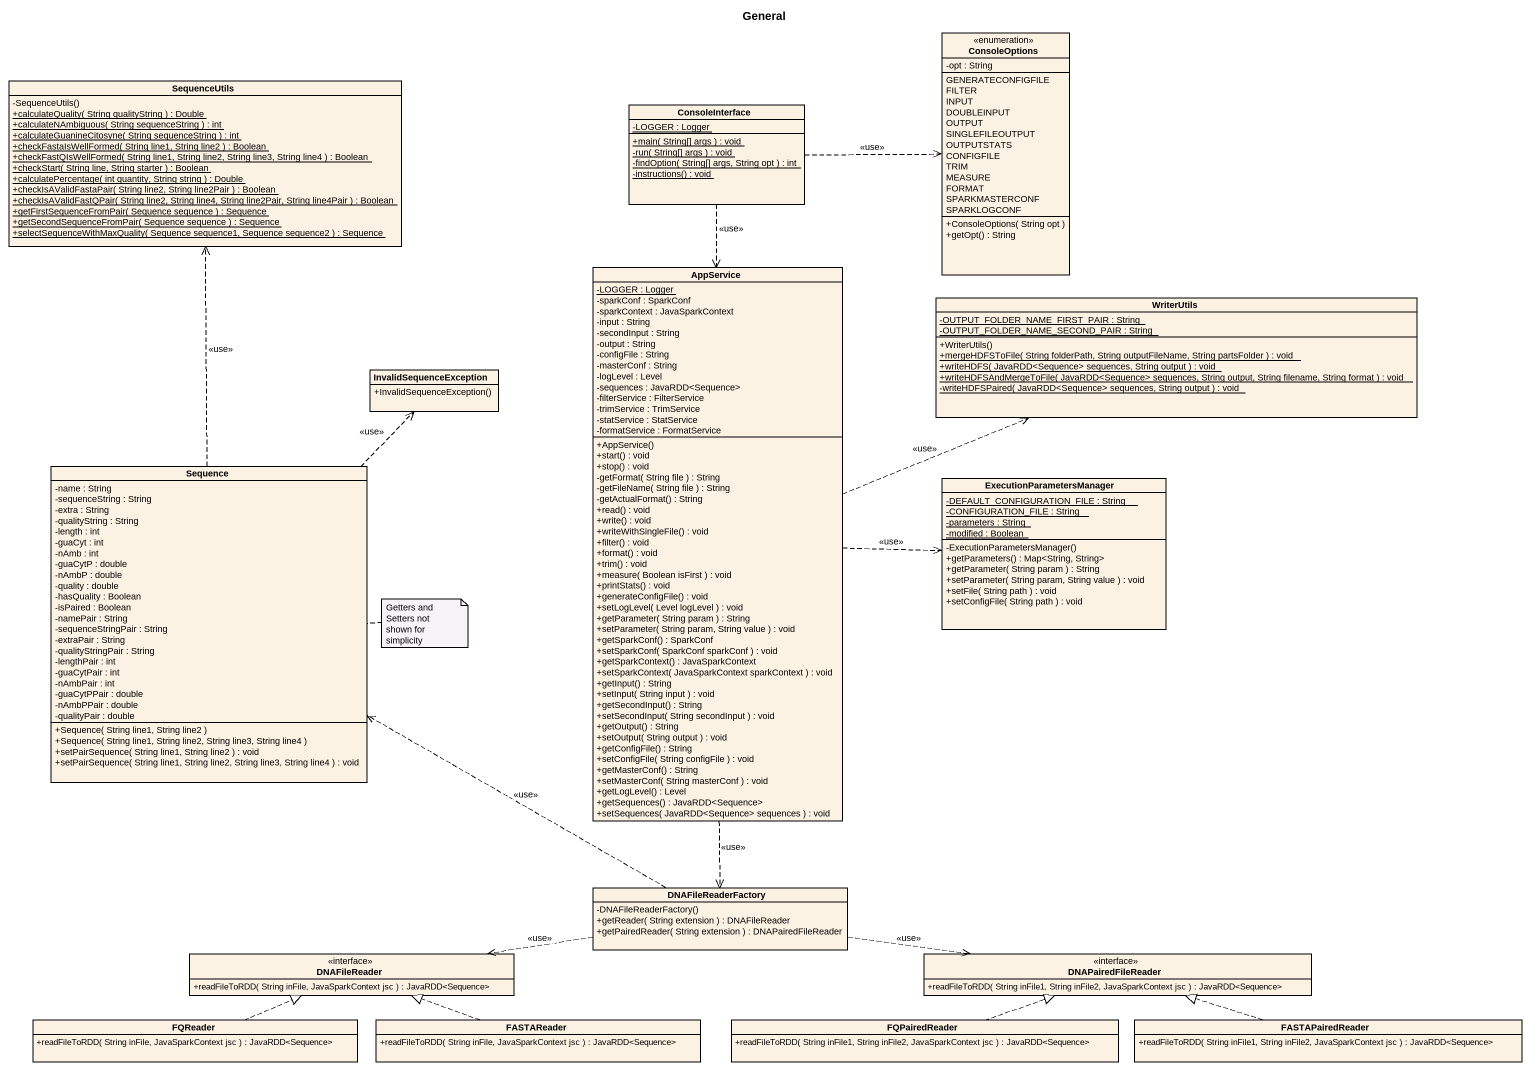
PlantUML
@startuml
title General
hide circle
hide empty members
skinparam classAttributeIconSize 0
enum ConsoleOptions {
  -opt : String
  GENERATECONFIGFILE
  FILTER
  INPUT
  DOUBLEINPUT
  OUTPUT
  SINGLEFILEOUTPUT
  OUTPUTSTATS
  CONFIGFILE
  TRIM
  MEASURE
  FORMAT
  SPARKMASTERCONF
  SPARKLOGCONF
  +ConsoleOptions( String opt )
  +getOpt() : String
}
class SequenceUtils {
  -SequenceUtils()
  {static} +calculateQuality( String qualityString ) : Double
  {static} +calculateNAmbiguous( String sequenceString ) : int
  {static} +calculateGuanineCitosyne( String sequenceString ) : int
  {static} +checkFastaIsWellFormed( String line1, String line2 ) : Boolean
  {static} +checkFastQIsWellFormed( String line1, String line2, String line3, String line4 ) : Boolean
  {static} +checkStart( String line, String starter ) : Boolean
  {static} +calculatePercentage( int quantity, String string ) : Double
  {static} +checkIsAValidFastaPair( String line2, String line2Pair ) : Boolean
  {static} +checkIsAValidFastQPair( String line2, String line4, String line2Pair, String line4Pair ) : Boolean
  {static} +getFirstSequenceFromPair( Sequence sequence ) : Sequence
  {static} +getSecondSequenceFromPair( Sequence sequence ) : Sequence
  {static} +selectSequenceWithMaxQuality( Sequence sequence1, Sequence sequence2 ) : Sequence
}
class ConsoleInterface {
  {static} -LOGGER : Logger
  {static} +main( String[] args ) : void
  {static} -run( String[] args ) : void
  {static} -findOption( String[] args, String opt ) : int
  {static} -instructions() : void
}
class AppService {
  {static} -LOGGER : Logger
  -sparkConf : SparkConf
  -sparkContext : JavaSparkContext
  -input : String
  -secondInput : String
  -output : String
  -configFile : String
  -masterConf : String
  -logLevel : Level
  -sequences : JavaRDD<Sequence>
  -filterService : FilterService
  -trimService : TrimService
  -statService : StatService
  -formatService : FormatService
  +AppService()
  +start() : void
  +stop() : void
  -getFormat( String file ) : String
  -getFileName( String file ) : String
  -getActualFormat() : String
  +read() : void
  +write() : void
  +writeWithSingleFile() : void
  +filter() : void
  +format() : void
  +trim() : void
  +measure( Boolean isFirst ) : void
  +printStats() : void
  +generateConfigFile() : void
  +setLogLevel( Level logLevel ) : void
  +getParameter( String param ) : String
  +setParameter( String param, String value ) : void
  +getSparkConf() : SparkConf
  +setSparkConf( SparkConf sparkConf ) : void
  +getSparkContext() : JavaSparkContext
  +setSparkContext( JavaSparkContext sparkContext ) : void
  +getInput() : String
  +setInput( String input ) : void
  +getSecondInput() : String
  +setSecondInput( String secondInput ) : void
  +getOutput() : String
  +setOutput( String output ) : void
  +getConfigFile() : String
  +setConfigFile( String configFile ) : void
  +getMasterConf() : String
  +setMasterConf( String masterConf ) : void
  +getLogLevel() : Level
  +getSequences() : JavaRDD<Sequence>
  +setSequences( JavaRDD<Sequence> sequences ) : void
}
class WriterUtils {
  {static} -OUTPUT_FOLDER_NAME_FIRST_PAIR : String
  {static} -OUTPUT_FOLDER_NAME_SECOND_PAIR : String
  +WriterUtils()
  {static} +mergeHDFSToFile( String folderPath, String outputFileName, String partsFolder ) : void
  {static} +writeHDFS( JavaRDD<Sequence> sequences, String output ) : void
  {static} +writeHDFSAndMergeToFile( JavaRDD<Sequence> sequences, String output, String filename, String format ) : void
  {static} -writeHDFSPaired( JavaRDD<Sequence> sequences, String output ) : void
}
class InvalidSequenceException {
  +InvalidSequenceException()
}
class Sequence {
  -name : String
  -sequenceString : String
  -extra : String
  -qualityString : String
  -length : int
  -guaCyt : int
  -nAmb : int
  -guaCytP : double
  -nAmbP : double
  -quality : double
  -hasQuality : Boolean
  -isPaired : Boolean
  -namePair : String
  -sequenceStringPair : String
  -extraPair : String
  -qualityStringPair : String
  -lengthPair : int
  -guaCytPair : int
  -nAmbPair : int
  -guaCytPPair : double
  -nAmbPPair : double
  -qualityPair : double
  +Sequence( String line1, String line2 )
  +Sequence( String line1, String line2, String line3, String line4 )
  +setPairSequence( String line1, String line2 ) : void
  +setPairSequence( String line1, String line2, String line3, String line4 ) : void
}
class ExecutionParametersManager {
  {static} -DEFAULT_CONFIGURATION_FILE : String
  {static} -CONFIGURATION_FILE : String
  {static} -parameters : String
  {static} -modified : Boolean
  -ExecutionParametersManager()
  +getParameters() : Map<String, String>
  +getParameter( String param ) : String
  +setParameter( String param, String value ) : void
  +setFile( String path ) : void
  +setConfigFile( String path ) : void
}
class DNAFileReaderFactory {
  -DNAFileReaderFactory()
  +getReader( String extension ) : DNAFileReader
  +getPairedReader( String extension ) : DNAPairedFileReader
}
interface DNAFileReader {
  +readFileToRDD( String inFile, JavaSparkContext jsc ) : JavaRDD<Sequence>
}
interface DNAPairedFileReader {
  +readFileToRDD( String inFile1, String inFile2, JavaSparkContext jsc ) : JavaRDD<Sequence>
}
class FQReader {
  +readFileToRDD( String inFile, JavaSparkContext jsc ) : JavaRDD<Sequence>
}
class FASTAReader {
  +readFileToRDD( String inFile, JavaSparkContext jsc ) : JavaRDD<Sequence>
}
class FQPairedReader {
  +readFileToRDD( String inFile1, String inFile2, JavaSparkContext jsc ) : JavaRDD<Sequence>
}
class FASTAPairedReader {
  +readFileToRDD( String inFile1, String inFile2, JavaSparkContext jsc ) : JavaRDD<Sequence>
}
ConsoleInterface .right.> ConsoleOptions : <<use>>
ConsoleInterface ..> AppService : <<use>>
AppService .right.> WriterUtils : <<use>>
AppService .right.> ExecutionParametersManager : <<use>>
AppService ..> DNAFileReaderFactory : <<use>>
Sequence .up.> SequenceUtils : <<use>>
Sequence .up.> InvalidSequenceException : <<use>>
DNAFileReaderFactory .left.> Sequence : <<use>>
DNAFileReaderFactory .left.> DNAFileReader : <<use>>
DNAFileReaderFactory .right.> DNAPairedFileReader : <<use>>
FQReader .right.|> DNAFileReader
FASTAReader .left.|> DNAFileReader
FQPairedReader .right.|> DNAPairedFileReader
FASTAPairedReader .left.|> DNAPairedFileReader
note right of Sequence : Getters and Setters not shown for simplicity
@enduml
